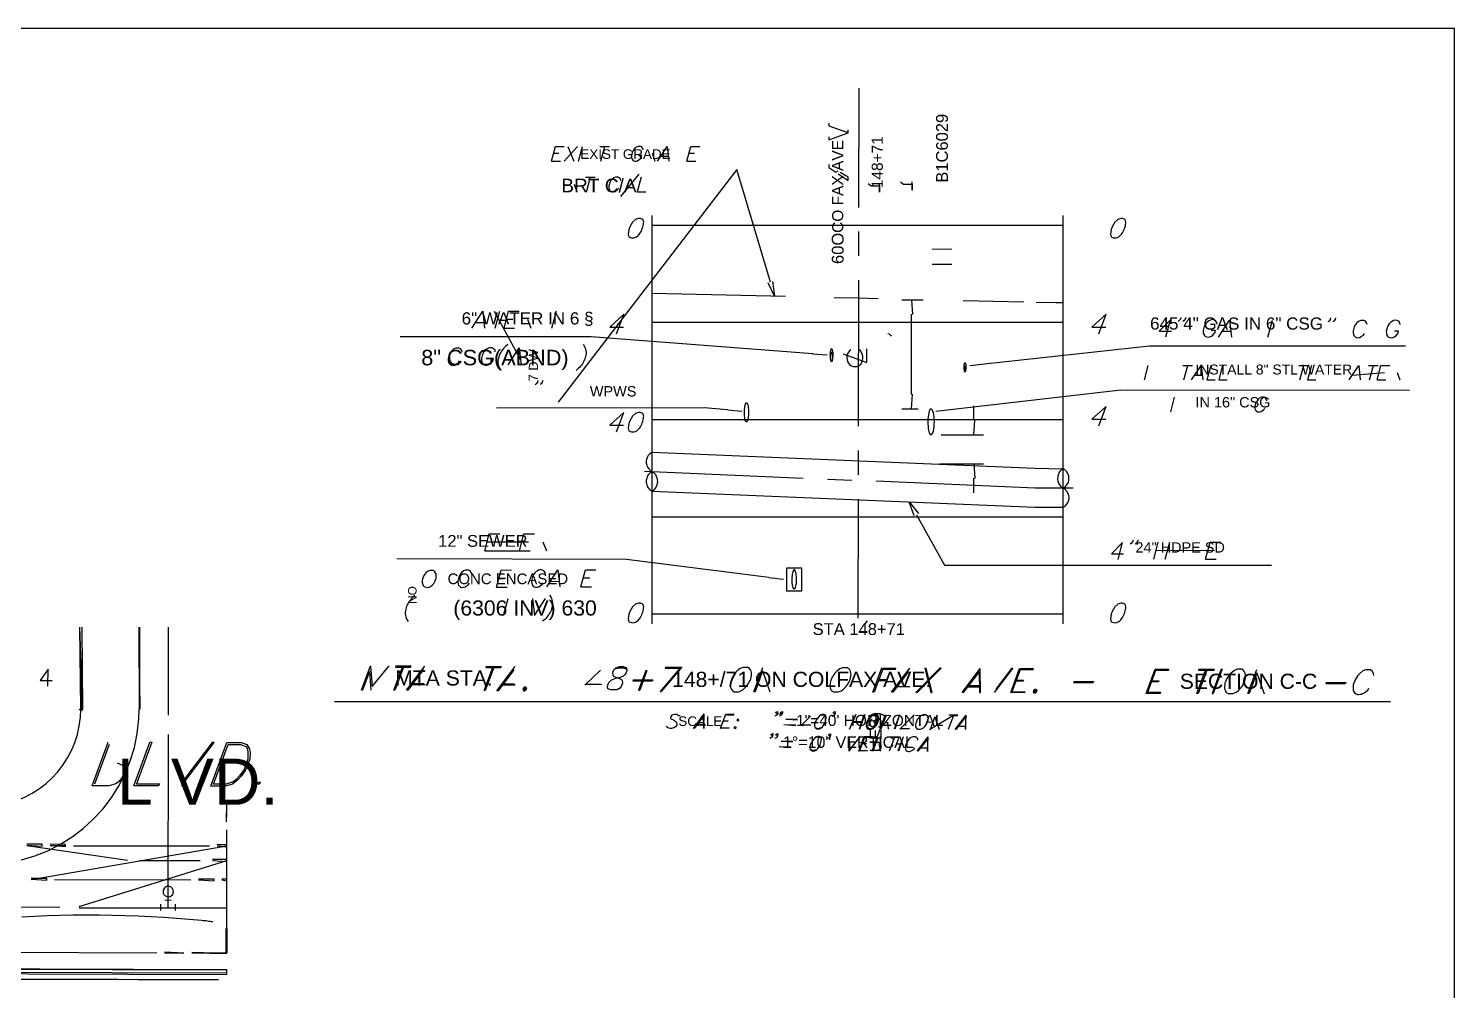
# Model space of a CAD drawing. Header units: feet. Extents: x 13 to 426, y 12 to 285.
# Drawn here: x 279.5 to 426.2, y 186 to 284.9 of the extents above; entities that cross this region are included whole.
import ezdxf
from ezdxf.enums import TextEntityAlignment as Align

# ---------------------------------------------------------------- set-up
doc = ezdxf.new("R2010")
doc.units = ezdxf.units.FT
doc.layers.add('ANOTACION', color=8, linetype='CONTINUOUS')
doc.layers.add('EJE_VIA', color=7, linetype='CONTINUOUS')
doc.styles.add('CAD_TEXT', font='Arial')

msp = doc.modelspace()

# ---------------------------------------------------------------- linework, layer by layer
at = {"layer": 'EJE_VIA'}
for p, q in [((426.22, 12.08), (426.22, 284.92)), ((364.95, 266.52), (364.97, 278.77)), ((333.53, 272.08), (334.1, 272.08)), ((334.62, 271.28), (336.02, 272.78)), ((335.02, 272.78), (335.62, 271.28)), ((336.12, 271.28), (336.52, 272.78)), ((338.3, 272.78), (339.3, 272.78)), ((338.4, 271.28), (338.8, 272.78)), ((343.68, 272.08), (343.97, 271.28)), ((344.6, 271.78), (345.32, 271.78)), ((347.47, 272.08), (348.03, 272.08)), ((333.32, 271.28), (334.25, 271.28)), ((340.45, 267.63), (342.35, 269.92)), ((347.25, 271.28), (348.18, 271.28)), ((335.65, 268.92), (335.93, 268.13)), ((336.83, 269.63), (337.83, 269.63)), ((336.93, 268.13), (337.33, 269.63)), ((343.67, 223.68), (343.67, 265.7)), ((385.98, 223.68), (385.98, 265.7)), ((343.67, 264.7), (385.98, 264.7)), ((364.93, 261.52), (364.95, 264.02)), ((372.5, 262.25), (374.5, 262.23)), ((372.5, 260.69), (374.5, 260.66)), ((364.92, 244.02), (364.93, 259.02)), ((343.67, 257.7), (357.4, 257.37)), ((369.37, 257.02), (371.55, 257.02)), ((370.36, 257.02), (370.45, 255.51)), ((375.67, 256.95), (381.92, 256.8)), ((327.42, 255.83), (330.1, 250.9)), ((327.53, 254.08), (328, 255.83)), ((333.37, 254.1), (333.83, 255.87)), ((340.03, 253.52), (340.77, 255.52)), ((370.37, 247.28), (370.37, 255.52)), ((389.63, 253.52), (390.37, 255.52)), ((325.52, 254.67), (326.35, 254.67)), ((328.45, 254.08), (329.53, 254.1)), ((328.7, 255.02), (329.37, 255.02)), ((330.87, 255.02), (331.2, 254.1)), ((343.67, 254.7), (385.98, 254.7)), ((396.53, 253.2), (397, 254.95)), ((402.35, 253.77), (403.18, 253.77)), ((407.03, 253.17), (407.5, 254.92)), ((360.19, 251.47), (361.68, 251.35)), ((376.37, 250.25), (377.86, 250.42)), ((394.32, 248.77), (394.72, 250.27)), ((398.28, 250.27), (399.28, 250.27)), ((398.38, 248.77), (398.78, 250.27)), ((410.22, 250.27), (411.22, 250.27)), ((410.32, 248.77), (410.72, 250.27)), ((415.73, 249.27), (419.03, 249.55)), ((417.37, 250.27), (418.37, 250.27)), ((417.47, 248.77), (417.87, 250.27)), ((420.32, 249.55), (420.6, 248.77)), ((399.52, 249.27), (400.23, 249.27)), ((418.25, 248.77), (419.17, 248.77)), ((370.36, 245.78), (370.45, 247.29)), ((397.03, 245.48), (397.43, 246.98)), ((340.03, 243.43), (340.77, 245.43)), ((351.42, 245.68), (352.92, 245.55)), ((369.37, 245.78), (371.05, 245.78)), ((372.85, 245.55), (374.36, 245.72)), ((376.78, 244.62), (376.78, 246.12)), ((389.63, 244.05), (390.37, 246.05)), ((343.67, 244.7), (385.98, 244.7)), ((376.78, 243.12), (376.87, 244.63)), ((373.4, 243.12), (377.78, 243.12)), ((364.9, 239.02), (364.92, 241.52)), ((342.9, 239.37), (359.23, 238.67)), ((373.28, 240.15), (377.78, 240.15)), ((376.78, 240.15), (376.87, 238.64)), ((361.73, 238.57), (364.23, 238.45)), ((376.78, 237.15), (376.78, 238.65)), ((364.88, 224.25), (364.9, 236.52)), ((343.67, 234.7), (385.98, 234.7)), ((326.7, 232.1), (330.95, 232.12)), ((332.45, 232.12), (332.8, 231.2)), ((391.62, 230.3), (392.08, 232.05)), ((395.28, 230.32), (395.75, 232.07)), ((396.45, 230.32), (396.92, 232.07)), ((326.47, 231.18), (331.13, 231.2)), ((395.53, 231.23), (401.53, 231.25)), ((400.62, 230.33), (401.7, 230.33)), ((327.68, 227.45), (328.77, 227.45)), ((327.93, 228.37), (328.6, 228.37)), ((333.25, 228.05), (334.08, 228.07)), ((336.35, 227.48), (337.43, 227.48)), ((336.6, 228.4), (337.27, 228.4)), ((355.68, 228.45), (357.18, 228.27)), ((328.4, 224.53), (328.87, 226.28)), ((343.67, 224.7), (385.98, 224.7)), ((284.78, 223.33), (284.97, 214.9)), ((284.78, 223.33), (285.07, 214.9)), ((284.78, 223.33), (284.87, 214.9)), ((284.78, 223.33), (284.92, 214.9)), ((285.03, 223.33), (285.07, 214.9)), ((290.88, 223.32), (290.97, 214.9)), ((290.88, 223.32), (290.9, 214.9)), ((290.88, 223.32), (290.92, 214.9)), ((290.92, 223.32), (290.93, 214.9)), ((290.97, 214.9), (290.97, 223.32)), ((293.93, 214.28), (293.93, 223.32)), ((281.53, 217.27), (281.55, 219.02)), ((313.78, 216.87), (314.7, 219.37)), ((314.6, 218.77), (314.73, 216.87)), ((317.12, 216.85), (318, 219.23)), ((318.43, 216.85), (320.3, 219.33)), ((326.4, 216.82), (327.28, 219.18)), ((327.72, 216.8), (329.58, 219.3)), ((336.75, 217.37), (338.38, 218.9)), ((354.13, 216.7), (355.07, 219.2)), ((355.05, 218.83), (355.8, 216.7)), ((366.4, 216.65), (367.32, 219.15)), ((367.32, 219.15), (368.75, 219.13)), ((368.3, 216.65), (370.18, 219.13)), ((375.57, 216.62), (377.43, 219.1)), ((378.9, 216.6), (380.77, 219.1)), ((380.57, 216.6), (381.48, 219.08)), ((380.73, 216.72), (381.57, 218.97)), ((381.48, 219.08), (382.92, 219.08)), ((394.5, 216.53), (395.42, 219.03)), ((394.67, 216.65), (395.5, 218.92)), ((395.42, 219.03), (396.85, 219.03)), ((399.73, 216.52), (400.62, 218.9)), ((404.97, 216.5), (405.9, 218.98)), ((405.88, 218.63), (406.63, 216.48)), ((318.88, 217.43), (320.32, 217.43)), ((319.05, 217.55), (320.23, 217.55)), ((328.17, 217.4), (329.6, 217.4)), ((328.33, 217.52), (329.52, 217.52)), ((340.02, 216.88), (340.47, 217.12)), ((368.77, 217.23), (370.2, 217.23)), ((376.03, 217.2), (377.45, 217.2)), ((376.18, 217.33), (377.38, 217.32)), ((311.02, 215.68), (419.62, 215.68)), ((347.93, 212.92), (349.05, 214.42)), ((348.98, 214.2), (348, 212.92)), ((350.72, 212.92), (351.27, 214.4)), ((351.27, 214.4), (352.13, 214.4)), ((351.32, 214.33), (352.1, 214.33)), ((356.52, 214.45), (357.05, 214.38)), ((359, 213.23), (359.98, 214.17)), ((366.3, 210.58), (367.7, 214.35)), ((367.75, 214.27), (367.22, 212.85)), ((369.13, 214.33), (368.57, 212.83)), ((369.13, 214.33), (368.65, 212.83)), ((369.15, 212.83), (370.63, 214.33)), ((372.22, 212.82), (374.6, 214.25)), ((374.67, 214.25), (374.15, 212.82)), ((374.2, 214.32), (375.13, 214.32)), ((374.2, 214.32), (375.1, 214.23)), ((374.87, 212.82), (375.98, 214.3)), ((348.2, 213.28), (349.07, 213.27)), ((348.3, 213.35), (349.02, 213.35)), ((357.23, 213.32), (358.45, 213.3)), ((357.23, 213.32), (358.42, 213.23)), ((357.45, 213.88), (358.65, 213.88)), ((357.45, 213.88), (358.63, 213.8)), ((359.02, 213.3), (360.02, 213.3)), ((364.33, 213.57), (365.2, 213.57)), ((364.37, 213.63), (365.22, 213.63)), ((372.77, 214.1), (372.28, 212.82)), ((372.77, 214.1), (373.22, 212.82)), ((375.9, 214.1), (374.93, 212.82)), ((375.13, 213.17), (376, 213.17)), ((286.07, 207.02), (287.72, 211.52)), ((286.35, 207.23), (287.85, 211.3)), ((293.9, 194.52), (293.92, 212.28)), ((295.28, 207), (298.63, 211.48)), ((298.28, 206.98), (299.93, 211.48)), ((298.57, 207.2), (300.07, 211.27)), ((356.97, 211.62), (358.17, 211.62)), ((356.97, 211.62), (358.15, 211.53)), ((363.95, 210.58), (365.07, 212.08)), ((365.07, 212.08), (364.03, 210.8)), ((364.95, 210.58), (365.5, 212.08)), ((365.05, 210.65), (365.55, 212.02)), ((365.5, 212.08), (366.35, 212.08)), ((365.55, 212.02), (366.33, 212)), ((366.9, 212), (366.38, 210.58)), ((368.62, 212), (368.08, 210.57)), ((368.15, 212.07), (369.07, 212.07)), ((368.15, 212.07), (369.05, 212)), ((369.5, 212.07), (368.95, 210.57)), ((369.5, 212.07), (369.02, 210.57)), ((370.95, 210.57), (372.07, 212.05)), ((372, 211.83), (371.02, 210.57)), ((356.75, 211.05), (357.97, 211.03)), ((356.75, 211.05), (357.93, 210.97)), ((371.22, 210.92), (372.08, 210.92)), ((299.9, 205.3), (299.85, 203.3)), ((299.9, 203.3), (299.95, 204.25)), ((299.9, 202.5), (299.91, 192.33)), ((279.35, 200.87), (289.7, 199.37)), ((279.82, 197.37), (299.95, 200.83)), ((281.75, 200.87), (283.35, 200.88)), ((284.15, 200.86), (298.15, 200.83)), ((284.75, 194.6), (299.95, 199.33)), ((290.95, 199.34), (297.2, 199.33)), ((282.22, 197.38), (296.22, 197.35)), ((293.57, 195.28), (294.22, 195.27)), ((244.75, 194.61), (282.75, 194.55)), ((284.75, 194.45), (299.95, 194.47)), ((293.13, 194.2), (293.13, 194.85)), ((294.65, 194.2), (294.65, 194.83)), ((299.87, 189.83), (299.88, 192.33)), ((276.72, 189.89), (292.72, 189.85)), ((293.52, 189.84), (295.52, 189.85)), ((296.32, 189.82), (299.95, 189.83)), ((136.58, 188.54), (299.95, 188.1)), ((136.58, 188.29), (299.95, 187.77))]:
    msp.add_line(p, q, dxfattribs=at)
for points in [[(426.22, 284.92), (12.6, 284.92), (12.6, 12.08)], [(361.85, 275.18), (361.85, 274.9), (363.52, 274.33), (363.85, 274.2), (363.85, 274.48)], [(361.85, 273.77), (361.85, 273.48), (363.85, 274.2), (363.52, 274.33)], [(333.32, 271.28), (333.73, 272.78), (334.65, 272.78)], [(342.77, 272.43), (342.73, 272.58), (342.63, 272.72), (342.52, 272.78), (342.23, 272.78), (342.07, 272.72), (341.88, 272.58), (341.77, 272.43), (341.65, 272.22), (341.55, 271.87), (341.57, 271.65), (341.62, 271.48), (341.7, 271.36), (341.8, 271.29), (341.92, 271.26), (342.06, 271.27), (342.19, 271.32), (342.33, 271.4), (342.45, 271.5), (342.57, 271.65), (342.62, 271.87), (342.27, 271.87)], [(344.25, 271.28), (345.23, 272.78), (345.4, 271.28)], [(347.25, 271.28), (347.65, 272.78), (348.58, 272.78)], [(355.85, 258.83), (352.38, 270.42), (334, 246.48)], [(361.85, 270.93), (361.85, 270.62), (362.58, 270.13), (362.82, 270.28)], [(362.83, 269.97), (363.85, 269.28), (363.85, 269.62), (363.03, 270.12)], [(340.45, 269.28), (340.42, 269.42), (340.32, 269.57), (340.2, 269.63), (339.92, 269.63), (339.75, 269.57), (339.57, 269.42), (339.45, 269.28), (339.33, 269.07), (339.23, 268.7), (339.24, 268.54), (339.27, 268.39), (339.33, 268.27), (339.46, 268.15), (339.57, 268.11), (339.71, 268.12), (339.87, 268.16), (340.13, 268.35), (340.25, 268.48)], [(342.55, 269.63), (342.15, 268.13), (343.02, 268.13)], [(365.9, 268.97), (366.22, 268.72), (367.08, 268.72), (367.08, 268.1), (367.08, 268.97)], [(369.23, 269.15), (369.55, 268.9), (370.42, 268.9), (370.42, 268.28), (370.42, 269.15)], [(342.28, 265.38), (341.97, 265.28), (341.67, 265), (341.4, 264.52), (341.3, 264.23), (341.22, 263.77), (341.3, 263.48), (341.57, 263.38), (341.71, 263.38), (341.84, 263.4), (341.97, 263.44), (342.09, 263.5), (342.2, 263.58), (342.3, 263.68), (342.39, 263.79), (342.47, 263.92), (342.55, 264.05), (342.61, 264.19), (342.67, 264.33), (342.72, 264.47), (342.76, 264.61), (342.79, 264.75), (342.81, 264.88), (342.82, 265), (342.73, 265.28), (342.48, 265.38), (342.28, 265.38)], [(391.88, 265.38), (391.57, 265.28), (391.27, 265), (391, 264.52), (390.9, 264.23), (390.82, 263.77), (390.9, 263.48), (391.15, 263.38), (391.3, 263.38), (391.43, 263.39), (391.56, 263.43), (391.68, 263.5), (391.79, 263.58), (391.89, 263.68), (391.99, 263.79), (392.07, 263.91), (392.15, 264.04), (392.21, 264.18), (392.27, 264.32), (392.32, 264.46), (392.36, 264.61), (392.38, 264.74), (392.41, 264.88), (392.42, 265), (392.33, 265.28), (392.07, 265.38), (391.88, 265.38)], [(356.08, 258.9), (356.28, 257.4), (355.62, 258.77)], [(362.4, 257.25), (364.88, 257.2), (366.92, 257.15)], [(383.17, 256.78), (385.2, 256.73), (385.98, 256.72)], [(325.12, 254.08), (326.25, 255.83), (326.45, 254.08)], [(328.45, 254.08), (328.92, 255.85), (330, 255.85)], [(340.77, 255.52), (339.33, 254.18), (340.75, 254.18)], [(390.37, 255.52), (388.92, 254.18), (390.35, 254.18)], [(397, 254.95), (395.85, 253.8), (397.1, 253.78)], [(398.07, 255.2), (398.02, 255.03), (397.9, 254.87), (397.78, 254.78)], [(398.57, 255.2), (398.52, 255.03), (398.4, 254.87), (398.28, 254.78)], [(401.8, 254.52), (401.77, 254.68), (401.65, 254.85), (401.47, 254.94), (401.29, 254.97), (401.12, 254.93), (400.96, 254.85), (400.81, 254.74), (400.68, 254.6), (400.57, 254.44), (400.48, 254.28), (400.37, 253.87), (400.38, 253.62), (400.41, 253.51), (400.49, 253.35), (400.6, 253.24), (400.74, 253.19), (400.89, 253.18), (401.05, 253.21), (401.21, 253.28), (401.36, 253.37), (401.55, 253.6), (401.62, 253.85), (401.2, 253.87)], [(401.95, 253.18), (403.08, 254.93), (403.28, 253.18)], [(413.48, 255.15), (413.43, 254.98), (413.32, 254.82), (413.2, 254.73)], [(413.98, 255.15), (413.93, 254.98), (413.82, 254.82), (413.7, 254.73)], [(417.22, 254.47), (417.18, 254.63), (417.07, 254.8), (416.92, 254.88), (416.58, 254.88), (416.4, 254.8), (416.18, 254.65), (416.05, 254.48), (415.9, 254.23), (415.78, 253.82), (415.79, 253.63), (415.82, 253.46), (415.9, 253.32), (416, 253.21), (416.13, 253.14), (416.28, 253.11), (416.45, 253.14), (416.63, 253.22), (416.85, 253.38), (416.97, 253.55)], [(420.63, 254.47), (420.6, 254.63), (420.48, 254.8), (420.31, 254.89), (420.13, 254.91), (419.96, 254.87), (419.79, 254.79), (419.64, 254.67), (419.51, 254.53), (419.4, 254.37), (419.32, 254.22), (419.2, 253.8), (419.22, 253.55), (419.24, 253.45), (419.32, 253.28), (419.44, 253.18), (419.58, 253.12), (419.73, 253.11), (419.89, 253.14), (420.05, 253.21), (420.2, 253.32), (420.38, 253.55), (420.45, 253.8), (420.03, 253.8)], [(360.2, 251.47), (337.4, 253.2), (317.77, 253.2)], [(328.83, 252.4), (328.62, 252.23), (328.5, 252.12), (328.39, 252), (328.29, 251.87), (328.19, 251.74), (328.11, 251.6), (328.03, 251.46), (327.96, 251.31), (327.91, 251.16), (327.87, 251), (327.84, 250.84), (327.82, 250.69), (327.82, 250.53), (327.84, 250.37), (327.87, 250.21), (327.93, 250.05), (328, 249.9), (328.13, 249.73)], [(336.58, 252.43), (336.7, 252.27), (336.77, 252.11), (336.83, 251.96), (336.86, 251.8), (336.88, 251.64), (336.88, 251.48), (336.86, 251.32), (336.83, 251.17), (336.79, 251.01), (336.74, 250.86), (336.67, 250.71), (336.59, 250.57), (336.51, 250.43), (336.41, 250.29), (336.31, 250.17), (336.2, 250.05), (336.08, 249.93), (335.88, 249.75)], [(367.92, 253.55), (368.05, 253.5), (368.2, 253.38), (368.27, 253.28)], [(324.13, 251.63), (324.1, 251.8), (323.97, 251.97), (323.83, 252.05), (323.5, 252.05), (323.3, 251.97), (323.1, 251.8), (322.97, 251.63), (322.82, 251.38), (322.7, 250.97), (322.7, 250.78), (322.74, 250.61), (322.81, 250.47), (322.91, 250.36), (323.04, 250.29), (323.19, 250.27), (323.36, 250.3), (323.55, 250.38), (323.77, 250.55), (323.88, 250.72)], [(327.55, 251.65), (327.52, 251.82), (327.38, 251.98), (327.25, 252.07), (326.92, 252.07), (326.72, 251.98), (326.52, 251.82), (326.38, 251.65), (326.23, 251.4), (326.12, 250.98), (326.13, 250.73), (326.16, 250.63), (326.24, 250.47), (326.35, 250.36), (326.49, 250.3), (326.65, 250.29), (326.81, 250.33), (326.97, 250.4), (327.12, 250.5), (327.3, 250.73), (327.37, 250.98), (326.95, 250.98)], [(328.87, 250.32), (330, 252.07), (330.2, 250.32)], [(362.13, 250.63), (362.23, 250.75), (362.27, 250.93), (362.28, 251.05), (362.3, 251.18), (362.3, 251.3), (362.3, 251.44), (362.29, 251.55), (362.27, 251.66), (362.25, 251.77), (362.23, 251.87), (362.1, 251.97), (362.03, 251.82), (362, 251.69), (361.98, 251.53), (361.97, 251.35), (361.98, 251.16), (361.99, 250.97), (362.03, 250.81), (362.07, 250.69), (362.19, 250.69), (362.24, 250.85), (362.26, 250.97), (362.26, 251.1), (362.26, 251.23), (362.25, 251.35), (362.23, 251.46), (362.18, 251.6), (362.08, 251.6), (362.02, 251.33), (362.02, 251.13), (362.02, 251.01), (362.02, 250.9), (362.05, 250.8), (362.08, 250.68)], [(363.32, 251.45), (365.77, 250.57), (365.77, 251.97)], [(364.12, 251.87), (363.97, 251.75), (363.82, 251.52), (363.75, 251.36), (363.72, 251.19), (363.71, 251.01), (363.74, 250.83), (363.79, 250.66), (363.87, 250.51), (363.98, 250.37), (364.12, 250.27), (364.35, 250.15), (364.73, 250.15), (364.84, 250.19), (365.03, 250.3), (365.17, 250.44), (365.27, 250.61), (365.33, 250.79), (365.35, 250.99), (365.35, 251.09), (365.34, 251.2), (365.33, 251.31), (365.3, 251.41), (365.27, 251.52), (365.12, 251.75), (364.97, 251.87)], [(377.87, 250.42), (394.85, 252.27), (421.17, 252.27)], [(375.87, 249.57), (375.93, 249.69), (375.94, 249.84), (375.95, 249.94), (375.94, 250.05), (375.91, 250.17), (375.81, 250.15), (375.79, 250.02), (375.78, 249.88), (375.79, 249.73), (375.82, 249.62), (375.93, 249.63), (375.96, 249.74), (375.98, 249.88), (375.99, 250.03), (375.98, 250.18), (375.97, 250.32), (375.95, 250.44), (375.88, 250.55), (375.79, 250.44), (375.76, 250.32), (375.74, 250.2), (375.73, 250.08), (375.74, 249.96), (375.75, 249.84), (375.78, 249.72), (375.82, 249.6)], [(399.17, 248.77), (400.15, 250.27), (400.32, 248.77)], [(401.15, 250.27), (400.75, 248.77), (401.6, 248.77)], [(402.37, 250.27), (401.97, 248.77), (402.82, 248.77)], [(411.5, 250.27), (411.1, 248.77), (411.97, 248.77)], [(415.38, 248.77), (416.37, 250.27), (416.53, 248.77)], [(418.25, 248.77), (418.65, 250.27), (419.58, 250.27)], [(331.93, 248.7), (331.88, 248.53), (331.77, 248.37), (331.65, 248.28)], [(332.43, 248.72), (332.38, 248.55), (332.27, 248.38), (332.15, 248.3)], [(374.35, 245.72), (391.88, 247.75), (421.58, 247.72)], [(406.92, 246.62), (406.88, 246.77), (406.77, 246.92), (406.65, 246.98), (406.37, 246.98), (406.2, 246.92), (406.02, 246.77), (405.78, 246.42), (405.68, 246.05), (405.69, 245.88), (405.72, 245.74), (405.78, 245.62), (405.91, 245.5), (406.03, 245.47), (406.17, 245.47), (406.33, 245.51), (406.58, 245.7), (406.7, 245.83)], [(351.42, 245.68), (349.02, 245.9), (327.68, 245.88)], [(340.77, 245.43), (339.33, 244.1), (340.75, 244.1)], [(342.28, 245.43), (341.97, 245.33), (341.67, 245.05), (341.4, 244.57), (341.3, 244.28), (341.22, 243.8), (341.3, 243.52), (341.57, 243.43), (341.71, 243.42), (341.85, 243.44), (341.98, 243.48), (342.1, 243.54), (342.21, 243.63), (342.4, 243.83), (342.48, 243.96), (342.55, 244.09), (342.61, 244.23), (342.67, 244.37), (342.71, 244.51), (342.75, 244.65), (342.78, 244.79), (342.8, 244.93), (342.82, 245.05), (342.73, 245.33), (342.48, 245.43), (342.28, 245.43)], [(353.38, 244.43), (353.53, 244.6), (353.57, 244.72), (353.6, 244.87), (353.63, 245.23), (353.63, 245.62), (353.62, 245.73), (353.61, 245.89), (353.6, 246), (353.58, 246.1), (353.54, 246.25), (353.48, 246.35), (353.33, 246.42), (353.25, 246.25), (353.22, 246.14), (353.19, 246.02), (353.17, 245.89), (353.15, 245.75), (353.14, 245.61), (353.14, 245.46), (353.14, 245.32), (353.15, 245.18), (353.16, 245.04), (353.18, 244.91), (353.2, 244.78), (353.23, 244.67), (353.3, 244.5)], [(372.38, 243.12), (372.5, 243.22), (372.57, 243.33), (372.62, 243.5), (372.65, 243.7), (372.68, 243.93), (372.7, 244.18), (372.72, 244.45), (372.7, 244.72), (372.68, 244.97), (372.62, 245.4), (372.57, 245.57), (372.5, 245.68), (372.38, 245.78), (372.25, 245.68), (372.18, 245.57), (372.13, 245.4), (372.07, 244.97), (372.05, 244.72), (372.03, 244.45), (372.04, 244.31), (372.05, 244.17), (372.06, 244.03), (372.07, 243.89), (372.09, 243.75), (372.11, 243.61), (372.14, 243.47), (372.18, 243.33), (372.25, 243.22), (372.38, 243.12)], [(390.37, 246.05), (388.92, 244.72), (390.35, 244.72)], [(343.67, 241.35), (343.45, 241.18), (343.29, 241.01), (343.17, 240.8), (343.13, 240.69), (343.1, 240.58), (343.08, 240.46), (343.08, 240.34), (343.08, 240.22), (343.1, 240.11), (343.13, 239.99), (343.17, 239.88), (343.22, 239.78), (343.36, 239.58), (343.67, 239.33), (343.45, 239.18), (343.29, 238.99), (343.22, 238.89), (343.17, 238.79), (343.13, 238.68), (343.1, 238.56), (343.08, 238.45), (343.08, 238.33), (343.08, 238.22), (343.1, 238.1), (343.13, 237.99), (343.17, 237.88), (343.22, 237.77), (343.29, 237.67), (343.45, 237.48), (343.67, 237.33), (343.88, 237.48), (344.05, 237.67), (344.11, 237.77), (344.16, 237.88), (344.2, 237.99), (344.23, 238.1), (344.25, 238.22), (344.26, 238.33), (344.25, 238.45), (344.23, 238.56), (344.2, 238.68), (344.16, 238.79), (344.11, 238.89), (344.05, 238.99), (343.88, 239.18), (343.67, 239.33)], [(343.67, 241.35), (383.07, 239.7), (385.98, 239.62)], [(385.98, 239.63), (385.75, 239.48), (385.59, 239.3), (385.53, 239.2), (385.48, 239.09), (385.44, 238.98), (385.41, 238.87), (385.4, 238.75), (385.39, 238.63), (385.39, 238.51), (385.41, 238.4), (385.44, 238.28), (385.48, 238.17), (385.53, 238.07), (385.59, 237.97), (385.75, 237.78), (385.98, 237.62)], [(385.98, 237.65), (386.18, 237.78), (386.35, 237.98), (386.42, 238.08), (386.47, 238.19), (386.51, 238.3), (386.54, 238.41), (386.56, 238.53), (386.56, 238.64), (386.56, 238.76), (386.54, 238.87), (386.51, 238.98), (386.47, 239.09), (386.42, 239.2), (386.35, 239.31), (386.18, 239.5), (385.98, 239.63)], [(387, 237.65), (383.07, 237.65), (366.73, 238.35)], [(385.98, 235.67), (386.18, 235.8), (386.35, 236), (386.42, 236.1), (386.47, 236.21), (386.52, 236.32), (386.55, 236.43), (386.57, 236.54), (386.57, 236.65), (386.57, 236.76), (386.55, 236.88), (386.52, 236.99), (386.48, 237.09), (386.42, 237.2), (386.36, 237.3), (386.18, 237.5), (385.98, 237.65)], [(343.67, 237.33), (383.07, 235.67), (385.98, 235.67)], [(370.65, 234.78), (370.13, 236.22), (371.08, 235.03)], [(370.87, 234.9), (373.77, 229.73), (407.4, 229.73)], [(326.47, 231.18), (326.92, 232.93), (328, 232.93)], [(330.05, 231.2), (330.5, 232.95), (331.58, 232.95)], [(392.08, 232.05), (390.93, 230.88), (392.18, 230.88)], [(393.15, 232.3), (393.1, 232.13), (392.98, 231.97), (392.87, 231.88)], [(393.65, 232.32), (393.6, 232.15), (393.48, 231.98), (393.37, 231.88)], [(400.62, 230.33), (401.08, 232.08), (402.17, 232.08)], [(355.68, 228.45), (341.05, 230.3), (317.42, 230.35)], [(320.82, 229.18), (320.63, 229.1), (320.42, 228.93), (320.29, 228.78), (320.17, 228.59), (320.13, 228.48), (320.09, 228.37), (320.06, 228.26), (320.04, 228.14), (320.03, 228.03), (320.03, 227.92), (320.05, 227.82), (320.12, 227.63), (320.26, 227.48), (320.68, 227.43), (320.88, 227.52), (321.05, 227.65), (321.21, 227.83), (321.33, 228.03), (321.38, 228.14), (321.42, 228.25), (321.45, 228.37), (321.47, 228.48), (321.47, 228.6), (321.47, 228.71), (321.45, 228.82), (321.41, 228.92), (321.3, 229.1), (321.15, 229.18), (320.82, 229.18)], [(325.12, 228.78), (325.08, 228.95), (324.97, 229.12), (324.82, 229.2), (324.48, 229.2), (324.3, 229.12), (324.08, 228.95), (323.95, 228.77), (323.8, 228.52), (323.7, 228.1), (323.7, 227.99), (323.72, 227.81), (323.77, 227.65), (323.86, 227.54), (323.97, 227.46), (324.11, 227.43), (324.27, 227.44), (324.45, 227.49), (324.75, 227.7), (324.88, 227.87)], [(327.68, 227.45), (328.15, 229.2), (329.23, 229.22)], [(332.7, 228.8), (332.67, 228.97), (332.55, 229.13), (332.42, 229.21), (332.27, 229.24), (332.13, 229.23), (331.98, 229.19), (331.85, 229.11), (331.72, 229.02), (331.62, 228.91), (331.53, 228.8), (331.38, 228.55), (331.28, 228.13), (331.28, 228.03), (331.3, 227.85), (331.35, 227.69), (331.44, 227.57), (331.55, 227.49), (331.69, 227.45), (331.85, 227.45), (332.04, 227.5), (332.33, 227.72), (332.47, 227.88)], [(332.85, 227.47), (333.98, 229.22), (334.18, 227.48)], [(336.35, 227.48), (336.82, 229.23), (337.9, 229.23)], [(357.53, 227.03), (357.53, 229.43), (359.05, 229.43), (359.05, 227.03), (357.53, 227.03)], [(358.3, 227.23), (358.42, 227.38), (358.48, 227.59), (358.5, 227.71), (358.52, 227.84), (358.53, 227.98), (358.54, 228.12), (358.54, 228.26), (358.54, 228.41), (358.53, 228.55), (358.51, 228.69), (358.49, 228.81), (358.47, 228.93), (358.43, 229.04), (358.35, 229.22), (358.25, 229.22), (358.15, 229.07), (358.12, 228.93), (358.08, 228.78), (358.07, 228.62), (358.05, 228.43), (358.05, 228.23), (358.05, 228.08), (358.05, 227.98), (358.06, 227.87), (358.07, 227.76), (358.09, 227.65), (358.11, 227.54), (358.15, 227.4), (358.25, 227.25)], [(319.28, 226.58), (319.08, 226.42), (318.97, 226.31), (318.86, 226.19), (318.75, 226.06), (318.66, 225.93), (318.57, 225.79), (318.49, 225.64), (318.43, 225.49), (318.37, 225.34), (318.33, 225.19), (318.3, 225.03), (318.29, 224.87), (318.29, 224.71), (318.31, 224.55), (318.34, 224.39), (318.39, 224.24), (318.47, 224.08), (318.58, 223.92)], [(331.37, 226.28), (331.57, 224.53), (332.7, 226.28)], [(333.12, 226.63), (333.25, 226.47), (333.32, 226.3), (333.37, 226.14), (333.4, 225.98), (333.42, 225.82), (333.42, 225.66), (333.41, 225.5), (333.38, 225.35), (333.34, 225.2), (333.29, 225.06), (333.22, 224.91), (333.14, 224.77), (333.06, 224.63), (332.96, 224.5), (332.86, 224.37), (332.75, 224.24), (332.63, 224.12), (332.42, 223.95)], [(342.28, 225.8), (341.97, 225.7), (341.67, 225.42), (341.4, 224.95), (341.3, 224.67), (341.22, 224.18), (341.3, 223.9), (341.57, 223.8), (341.71, 223.79), (341.85, 223.81), (341.97, 223.86), (342.09, 223.92), (342.2, 224), (342.39, 224.21), (342.47, 224.33), (342.54, 224.46), (342.61, 224.6), (342.66, 224.74), (342.71, 224.88), (342.75, 225.03), (342.78, 225.16), (342.8, 225.29), (342.82, 225.42), (342.73, 225.7), (342.48, 225.8), (342.28, 225.8)], [(391.88, 225.8), (391.57, 225.7), (391.27, 225.42), (391, 224.95), (390.9, 224.67), (390.82, 224.18), (390.9, 223.9), (391.15, 223.8), (391.3, 223.79), (391.44, 223.81), (391.56, 223.85), (391.68, 223.91), (391.79, 224), (391.89, 224.09), (391.98, 224.2), (392.07, 224.33), (392.14, 224.46), (392.21, 224.59), (392.26, 224.74), (392.31, 224.88), (392.35, 225.02), (392.38, 225.16), (392.4, 225.29), (392.42, 225.42), (392.33, 225.7), (392.07, 225.8), (391.88, 225.8)], [(365.8, 224), (365.55, 223.68), (365.55, 222.82), (364.93, 222.82), (365.8, 222.82)], [(281.55, 219.02), (280.72, 217.85), (281.97, 217.85)], [(314.6, 218.77), (313.9, 216.87), (313.78, 216.87)], [(314.7, 219.37), (314.87, 217.22), (316.62, 219.35)], [(318.12, 219.23), (317.23, 216.85), (317.12, 216.85)], [(317.32, 219.35), (317.28, 219.23), (318.83, 219.22)], [(317.32, 219.35), (318.87, 219.35), (318.83, 219.22)], [(320.17, 218.98), (318.55, 216.85), (318.43, 216.85)], [(327.4, 219.18), (326.52, 216.82), (326.4, 216.82)], [(326.62, 219.32), (326.57, 219.2), (328.12, 219.18)], [(326.62, 219.32), (328.15, 219.3), (328.12, 219.18)], [(329.45, 218.95), (327.83, 216.8), (327.72, 216.8)], [(340.3, 219.25), (339.9, 219.13), (339.7, 218.9), (339.6, 218.67), (339.63, 218.43), (339.72, 218.3), (339.9, 218.18), (340.33, 218.07), (340.53, 217.95), (340.6, 217.83), (340.63, 217.58), (340.5, 217.23), (340.3, 217), (339.9, 216.88), (339.42, 216.88), (339.12, 217), (339.08, 217.23), (339.15, 217.46), (339.24, 217.64), (339.35, 217.78), (339.48, 217.89), (339.62, 217.97), (339.78, 218.03), (339.94, 218.08), (340.1, 218.12), (340.26, 218.16), (340.42, 218.2), (340.58, 218.26), (340.72, 218.33), (340.85, 218.42), (340.96, 218.54), (341.05, 218.7), (341.12, 218.9), (341.08, 219.13), (340.78, 219.25), (340.3, 219.25)], [(341.05, 219.02), (340.73, 219.13), (340.25, 219.13), (339.85, 219.02)], [(343.03, 218.88), (342.28, 216.87), (342.4, 216.87)], [(343.03, 218.88), (343.15, 218.88), (342.4, 216.87)], [(346.62, 219.23), (344.5, 216.73), (344.62, 216.73)], [(345.07, 219.23), (346.73, 219.23), (344.62, 216.73)], [(345.07, 219.23), (345.02, 219.12), (346.57, 219.12)], [(353.03, 219.2), (352.75, 219.08), (352.43, 218.85), (352.24, 218.65), (352.14, 218.53), (352.05, 218.39), (351.97, 218.24), (351.89, 218.08), (351.83, 217.92), (351.78, 217.76), (351.74, 217.59), (351.72, 217.43), (351.73, 217.28), (351.75, 217.13), (351.8, 217), (351.88, 216.88), (351.98, 216.78), (352.12, 216.7), (352.6, 216.7), (352.88, 216.82), (353.01, 216.9), (353.13, 217), (353.25, 217.12), (353.37, 217.25), (353.48, 217.39), (353.58, 217.54), (353.68, 217.7), (353.76, 217.86), (353.82, 218.02), (353.87, 218.19), (353.9, 218.35), (353.91, 218.51), (353.89, 218.67), (353.86, 218.82), (353.79, 218.96), (353.7, 219.08), (353.52, 219.2), (353.03, 219.2)], [(355.05, 218.83), (354.27, 216.7), (354.13, 216.7)], [(363.28, 219.17), (363, 219.05), (362.67, 218.82), (362.57, 218.72), (362.47, 218.6), (362.38, 218.47), (362.29, 218.33), (362.21, 218.18), (362.13, 218.03), (362.07, 217.87), (362.02, 217.71), (361.98, 217.56), (361.97, 217.4), (361.97, 217.25), (361.99, 217.11), (362.04, 216.98), (362.11, 216.86), (362.22, 216.76), (362.35, 216.67), (362.83, 216.67), (363.12, 216.78), (363.24, 216.86), (363.36, 216.95), (363.48, 217.06), (363.6, 217.19), (363.71, 217.33), (363.81, 217.48), (363.91, 217.64), (363.99, 217.8), (364.05, 217.97), (364.1, 218.14), (364.13, 218.3), (364.15, 218.47), (364.13, 218.62), (364.1, 218.77), (364.04, 218.91), (363.95, 219.03), (363.75, 219.17), (363.28, 219.17)], [(367.4, 219.03), (366.52, 216.65), (366.4, 216.65)], [(367.4, 219.03), (368.7, 219.02), (368.75, 219.13)], [(370.05, 218.78), (368.43, 216.65), (368.3, 216.65)], [(373.4, 219.12), (373.27, 219.12), (370.8, 216.63)], [(373.4, 219.12), (370.93, 216.63), (370.8, 216.63)], [(371.73, 219.13), (372.35, 216.63), (372.47, 216.63)], [(371.73, 219.13), (371.85, 219.13), (372.47, 216.63)], [(377.32, 218.75), (375.68, 216.62), (375.57, 216.62)], [(377.32, 218.75), (377.35, 216.6), (377.47, 216.6), (377.43, 219.1)], [(380.77, 219.1), (380.65, 219.1), (379.03, 216.95)], [(381.57, 218.97), (382.87, 218.97), (382.92, 219.08)], [(395.5, 218.92), (396.8, 218.92), (396.85, 219.03)], [(400.73, 218.9), (399.85, 216.52), (399.73, 216.52)], [(399.93, 219.02), (399.9, 218.9), (401.45, 218.88)], [(399.93, 219.02), (401.48, 219.02), (401.45, 218.88)], [(402.2, 219), (401.28, 216.52), (401.4, 216.52)], [(402.2, 219), (402.32, 219), (401.4, 216.52)], [(403.87, 219), (403.58, 218.88), (403.27, 218.65), (403.08, 218.46), (402.98, 218.33), (402.89, 218.19), (402.81, 218.05), (402.73, 217.89), (402.67, 217.73), (402.61, 217.56), (402.58, 217.4), (402.56, 217.23), (402.56, 217.08), (402.58, 216.93), (402.63, 216.8), (402.71, 216.68), (402.81, 216.58), (402.95, 216.5), (403.43, 216.5), (403.7, 216.62), (403.82, 216.69), (403.95, 216.79), (404.07, 216.9), (404.18, 217.02), (404.3, 217.16), (404.4, 217.31), (404.49, 217.47), (404.57, 217.63), (404.64, 217.79), (404.69, 217.96), (404.72, 218.13), (404.73, 218.29), (404.72, 218.45), (404.69, 218.61), (404.62, 218.75), (404.53, 218.88), (404.35, 219), (403.87, 219)], [(405.88, 218.63), (405.1, 216.5), (404.97, 216.5)], [(417.93, 218.35), (417.9, 218.58), (417.75, 218.82), (417.57, 218.95), (417.08, 218.95), (416.8, 218.83), (416.48, 218.58), (416.27, 218.35), (416.02, 218), (415.8, 217.4), (415.78, 217.25), (415.78, 217.11), (415.78, 216.98), (415.81, 216.87), (415.84, 216.76), (415.94, 216.59), (416.09, 216.48), (416.28, 216.42), (416.39, 216.41), (416.51, 216.43), (416.64, 216.46), (416.77, 216.5), (416.92, 216.57), (417.25, 216.8), (417.45, 217.03)], [(330.58, 217.15), (330.42, 217.03), (330.38, 216.92), (330.45, 216.8), (330.57, 216.8), (330.73, 216.92), (330.78, 217.03), (330.7, 217.15), (330.58, 217.15)], [(336.78, 217.48), (338.45, 217.48), (338.42, 217.37)], [(341.72, 217.93), (341.68, 217.82), (343.7, 217.82)], [(341.72, 217.93), (343.75, 217.93), (343.7, 217.82)], [(367, 217.95), (367.72, 217.95), (367.67, 217.83), (366.97, 217.83)], [(381.17, 217.9), (381.88, 217.9), (381.83, 217.78), (381.13, 217.78)], [(387.08, 217.75), (387.03, 217.63), (389.05, 217.63)], [(387.08, 217.75), (389.1, 217.75), (389.05, 217.63)], [(395.1, 217.85), (395.82, 217.83), (395.77, 217.72), (395.05, 217.73)], [(413.03, 217.65), (412.98, 217.53), (415.02, 217.53)], [(413.03, 217.65), (415.05, 217.65), (415.02, 217.53)], [(330.53, 217.03), (330.65, 217.03), (330.62, 216.92), (330.5, 216.92), (330.53, 217.03)], [(380.73, 216.72), (382.03, 216.7), (382, 216.58), (380.57, 216.6)], [(383.08, 216.93), (382.92, 216.82), (382.87, 216.7), (382.95, 216.58), (383.07, 216.58), (383.23, 216.7), (383.28, 216.82), (383.2, 216.93), (383.08, 216.93)], [(383.03, 216.82), (383.15, 216.82), (383.12, 216.7), (383, 216.7), (383.03, 216.82)], [(394.67, 216.65), (395.97, 216.65), (395.93, 216.53), (394.5, 216.53)], [(274.87, 198.92), (275.87, 198.95), (277.35, 199.1), (278.8, 199.39), (280.19, 199.81), (281.53, 200.34), (282.81, 201), (284.02, 201.76), (285.15, 202.62), (286.2, 203.58), (287.17, 204.63), (288.03, 205.76), (288.8, 206.96), (289.46, 208.24), (290, 209.57), (290.43, 210.97), (290.72, 212.41), (290.88, 213.9), (290.92, 214.9)], [(274.88, 204.92), (275.72, 204.95), (276.62, 205.06), (277.49, 205.26), (278.34, 205.52), (279.15, 205.86), (279.92, 206.26), (280.65, 206.73), (281.34, 207.25), (281.97, 207.84), (282.56, 208.47), (283.08, 209.15), (283.55, 209.88), (283.96, 210.65), (284.3, 211.46), (284.57, 212.31), (284.76, 213.18), (284.88, 214.08), (284.92, 214.9)], [(285.07, 214.9), (284.98, 214.77), (284.83, 214.77), (284.77, 214.9)], [(346.55, 214.22), (346.4, 214.22), (346.25, 214.35), (345.97, 214.35), (345.72, 214.28), (345.57, 214.07), (345.58, 213.93), (345.7, 213.87), (345.88, 213.79), (346.03, 213.71), (346.13, 213.62), (346.23, 213.44), (346.21, 213.25), (346.1, 213.09), (345.9, 212.98), (345.79, 212.94), (345.66, 212.92), (345.53, 212.92), (345.39, 212.95), (345.25, 213), (345.15, 213.15)], [(348.98, 214.2), (349, 212.92), (349.05, 214.42)], [(356.62, 214.53), (356.43, 214.47), (356.42, 214.6), (356.58, 214.67), (356.55, 214.38), (356.43, 214.25), (356.27, 214.17)], [(357.12, 214.53), (356.93, 214.45), (356.92, 214.6), (357.08, 214.67), (357.05, 214.38), (356.93, 214.25), (356.77, 214.17)], [(361.2, 214.37), (360.95, 214.3), (360.71, 214.02), (360.54, 213.76), (360.44, 213.53), (360.39, 213.32), (360.4, 213.16), (360.44, 213.02), (360.63, 212.87), (360.76, 212.85), (360.9, 212.88), (361.04, 212.95), (361.19, 213.07), (361.32, 213.25), (361.44, 213.47), (361.54, 213.75), (361.6, 214.08), (361.53, 214.3), (361.33, 214.37), (361.2, 214.37)], [(361.5, 214.22), (361.32, 214.3), (361.17, 214.3), (360.93, 214.23)], [(362.53, 214.5), (362.37, 214.43), (362.35, 214.58), (362.52, 214.65), (362.48, 214.37), (362.37, 214.22), (362.18, 214.15)], [(364, 212.85), (364.63, 214.35), (364, 212.85)], [(365.55, 214.35), (365, 212.85), (365.48, 214.35)], [(366.48, 214.35), (366.32, 214.28), (366.12, 214.13), (366.01, 214.01), (365.9, 213.85), (365.8, 213.67), (365.73, 213.48), (365.7, 213.29), (365.71, 213.11), (365.79, 212.96), (365.93, 212.85), (366.22, 212.85), (366.38, 212.92), (366.58, 213.07), (366.7, 213.2), (366.85, 213.42), (366.98, 213.77), (367, 213.98), (366.98, 214.13), (366.88, 214.27), (366.77, 214.35), (366.48, 214.35)], [(366.53, 214.27), (366.28, 214.2), (366.05, 213.95), (365.89, 213.72), (365.8, 213.52), (365.76, 213.34), (365.77, 213.19), (365.82, 213.07), (366.01, 212.93), (366.14, 212.91), (366.28, 212.93), (366.42, 212.99), (366.56, 213.1), (366.69, 213.25), (366.79, 213.44), (366.87, 213.69), (366.92, 213.98), (366.87, 214.2), (366.67, 214.27), (366.53, 214.27)], [(371.55, 214.33), (371.38, 214.25), (371.18, 214.12), (371.07, 213.99), (370.96, 213.83), (370.87, 213.64), (370.8, 213.45), (370.77, 213.26), (370.79, 213.08), (370.86, 212.94), (371, 212.83), (371.28, 212.83), (371.45, 212.9), (371.6, 212.99), (371.75, 213.13), (371.88, 213.31), (371.98, 213.5), (372.02, 213.61), (372.05, 213.71), (372.07, 213.81), (372.07, 214.01), (372.01, 214.18), (371.83, 214.32), (371.55, 214.33)], [(375.9, 214.1), (375.93, 212.82), (375.98, 214.3)], [(350.82, 212.98), (351.6, 212.98), (350.72, 212.92)], [(351.08, 213.7), (351.5, 213.7), (351.05, 213.62)], [(352.23, 213.12), (352.1, 212.98), (352.22, 212.9), (352.32, 212.98), (352.3, 213.12)], [(352.52, 213.9), (352.38, 213.77), (352.5, 213.68), (352.6, 213.77), (352.58, 213.9)], [(360.48, 213.02), (360.67, 212.93), (360.82, 212.93), (361.05, 213.02)], [(367.83, 213.55), (368, 212.83), (367.92, 213.55)], [(369.25, 212.9), (370.17, 212.9), (369.15, 212.83)], [(290.35, 207), (292, 211.5), (292.22, 211.5), (290.65, 207.22), (293, 207.22), (292.92, 207), (290.35, 207)], [(298.63, 211.48), (298.43, 211.48), (295.52, 207.63)], [(299.93, 211.48), (301.43, 211.48), (301.98, 211.27), (302.27, 210.83), (302.32, 210.4), (302.3, 209.77), (301.9, 208.7), (301.45, 208.05), (301.08, 207.62), (300.5, 207.2), (299.78, 206.98), (298.28, 206.98)], [(300.07, 211.27), (301.35, 211.27), (301.92, 211.05), (302.05, 210.83), (302.1, 210.4), (302.08, 209.77), (301.7, 208.7), (301.25, 208.05), (300.87, 207.62), (300.58, 207.42), (299.85, 207.2), (298.57, 207.2)], [(356.12, 212.27), (355.95, 212.18), (355.93, 212.33), (356.1, 212.4), (356.07, 212.12), (355.95, 211.98), (355.78, 211.9)], [(356.62, 212.27), (356.45, 212.18), (356.43, 212.33), (356.6, 212.4), (356.57, 212.12), (356.45, 211.97), (356.28, 211.9)], [(360.72, 212.1), (360.47, 212.03), (360.23, 211.74), (360.06, 211.48), (359.95, 211.25), (359.91, 211.05), (359.91, 210.88), (359.95, 210.75), (360.14, 210.6), (360.27, 210.58), (360.41, 210.61), (360.56, 210.69), (360.7, 210.81), (360.84, 210.98), (360.96, 211.2), (361.05, 211.48), (361.12, 211.82), (361.05, 212.03), (360.85, 212.1), (360.72, 212.1)], [(361.02, 211.95), (360.83, 212.03), (360.68, 212.03), (360.45, 211.97)], [(362.05, 212.23), (361.88, 212.17), (361.87, 212.32), (362.03, 212.38), (362, 212.1), (361.88, 211.95), (361.7, 211.88)], [(363.95, 210.58), (363.93, 212.08), (364.03, 210.8)], [(365.32, 211.37), (365.73, 211.37), (365.28, 211.3)], [(367, 211.28), (367.17, 210.57), (367.07, 211.28)], [(371.02, 211.7), (371, 211.85), (370.9, 211.98), (370.78, 212.07), (370.5, 212.07), (370.33, 211.98), (370.13, 211.85), (370.02, 211.7), (369.87, 211.5), (369.73, 211.13), (369.71, 210.96), (369.73, 210.82), (369.78, 210.7), (369.91, 210.58), (370.02, 210.55), (370.16, 210.55), (370.32, 210.6), (370.6, 210.77), (370.72, 210.92)], [(372, 211.83), (372.02, 210.55), (372.07, 212.05)], [(360, 210.75), (360.18, 210.67), (360.33, 210.67), (360.57, 210.75)], [(365.05, 210.65), (365.83, 210.65), (364.95, 210.58)], [(288.65, 209.37), (289.2, 209.15), (289.35, 208.93), (289.4, 208.5), (289.17, 207.87), (288.8, 207.43), (288.5, 207.22), (287.78, 207.02), (286.07, 207.02)], [(303.15, 207.4), (303.37, 207.4), (303.28, 207.18), (303.07, 207.18), (303.15, 207.4)], [(279.35, 200.9), (280.95, 200.8), (280.95, 201), (279.35, 201)], [(281.75, 200.9), (283.35, 200.78), (283.35, 200.98), (281.75, 201)], [(298.95, 200.83), (299.95, 200.73), (299.95, 200.93), (298.95, 200.93)], [(298.45, 199.33), (299.95, 199.23), (299.95, 199.43), (298.45, 199.43)], [(279.82, 197.4), (281.42, 197.3), (281.42, 197.5), (279.82, 197.5)], [(294.43, 196.13), (294.42, 196.3), (294.33, 196.45), (294.22, 196.58), (294.07, 196.65), (293.9, 196.68), (293.73, 196.65), (293.58, 196.58), (293.47, 196.45), (293.38, 196.3), (293.37, 196.13), (293.38, 195.97), (293.46, 195.83), (293.56, 195.72), (293.68, 195.65), (293.82, 195.61), (293.96, 195.61), (294.1, 195.64), (294.22, 195.71), (294.33, 195.82), (294.42, 195.97), (294.43, 196.13)], [(297.02, 197.33), (298.62, 197.23), (298.62, 197.43), (297.02, 197.43)], [(299.42, 197.33), (299.95, 197.23), (299.95, 197.43), (299.42, 197.43)], [(299.42, 197.33), (299.95, 197.23), (299.95, 197.43), (299.42, 197.43)], [(278.83, 193.54), (280.15, 193.61), (281.47, 193.67), (282.79, 193.71), (284.13, 193.73), (285.46, 193.74), (286.8, 193.74), (288.13, 193.72), (289.47, 193.68), (290.8, 193.64), (292.13, 193.57), (293.44, 193.5), (294.76, 193.41), (296.06, 193.31), (297.34, 193.2), (297.49, 193.18), (297.64, 193.16), (297.78, 193.15), (297.93, 193.13), (298.07, 193.11), (298.22, 193.09), (298.37, 193.07), (298.51, 193.05)], [(299.95, 192.33), (299.93, 189.83), (299.85, 192.33)], [(293.52, 189.85), (295.52, 189.8), (293.52, 189.9)], [(296.32, 189.83), (299.95, 189.78), (296.32, 189.88)], [(136.58, 188.42), (136.58, 188.17), (299.95, 187.6), (299.95, 188.1), (136.58, 188.67), (136.58, 188.42)], [(278.33, 187.13), (280.4, 187.13), (282.48, 187.13), (284.55, 187.13), (286.63, 187.13), (288.71, 187.12), (290.78, 187.11), (292.86, 187.11), (294.93, 187.1), (297.01, 187.1), (299.08, 187.1)]]:
    msp.add_lwpolyline(points, dxfattribs=at)

# ---------------------------------------------------------------- texts
at = {"layer": 'ANOTACION', "style": 'CAD_TEXT'}
for s, height, rotation, p in [('B1C6029', 1.216, 90, (373.5, 272.6)), ('CO FAX AVE', 1.14, 90, (362.77, 268.67)), ('148+71', 1.14, 90, (366.84, 271.17)), ('O09', 1.216, 270, (362.77, 262.3)), ('7 DW', 0.95, 90, (331.47, 250.27)), ('NO', 0.874, 90, (319.01, 226.64)), ('UES)', 1.254, 90, (366.67, 212.54))]:
    msp.add_text(s, height=height, rotation=rotation, dxfattribs=at).set_placement(p, align=Align.MIDDLE_CENTER)
for s, height, p in [('EXIST GRADE', 0.9879, (340.94, 272)), ('BRT C/A', 1.406, (338.21, 268.77)), ('6" WATER IN 6 §', 1.2539, (330.87, 255.1)), ('645 4" GAS IN 6" CSG', 1.2539, (403.8, 254.57)), ('8" CSG(ABND)', 1.5959, (327.51, 251.07)), ('INSTALL 8" STL WATER', 1.0259, (407.63, 249.84)), ('WPWS', 1.064, (339.67, 247.6)), ('IN 16" CSG', 1.064, (403.43, 246.47)), ('12" SEWER', 1.216, (326.27, 232.21)), ('24" HDPE SD', 1.0639, (398, 231.54)), ('CONC ENCASED', 1.1019, (328.84, 228.31)), ('(6306 INV) 630', 1.5579, (330.61, 225.31)), ('STA 148+71', 1.216, (364.94, 223.14)), ('MTA STA.', 1.558, (322.27, 218.11)), ('148+/71 ON COLFAX AVE.', 1.5579, (359.07, 217.97)), ('SECTION C-C', 1.5579, (405.03, 217.77)), ('SCALE', 0.988, (348.64, 213.67)), ('1"=40\' HORIZONTAL', 1.1399, (366.07, 213.74)), ('1°=10" VERTICAL', 1.1779, (363.87, 211.51)), ('L VD.', 4.75, (296.94, 207.44))]:
    msp.add_text(s, height=height, dxfattribs=at).set_placement(p, align=Align.MIDDLE_CENTER)

doc.saveas('drawing.dxf')
